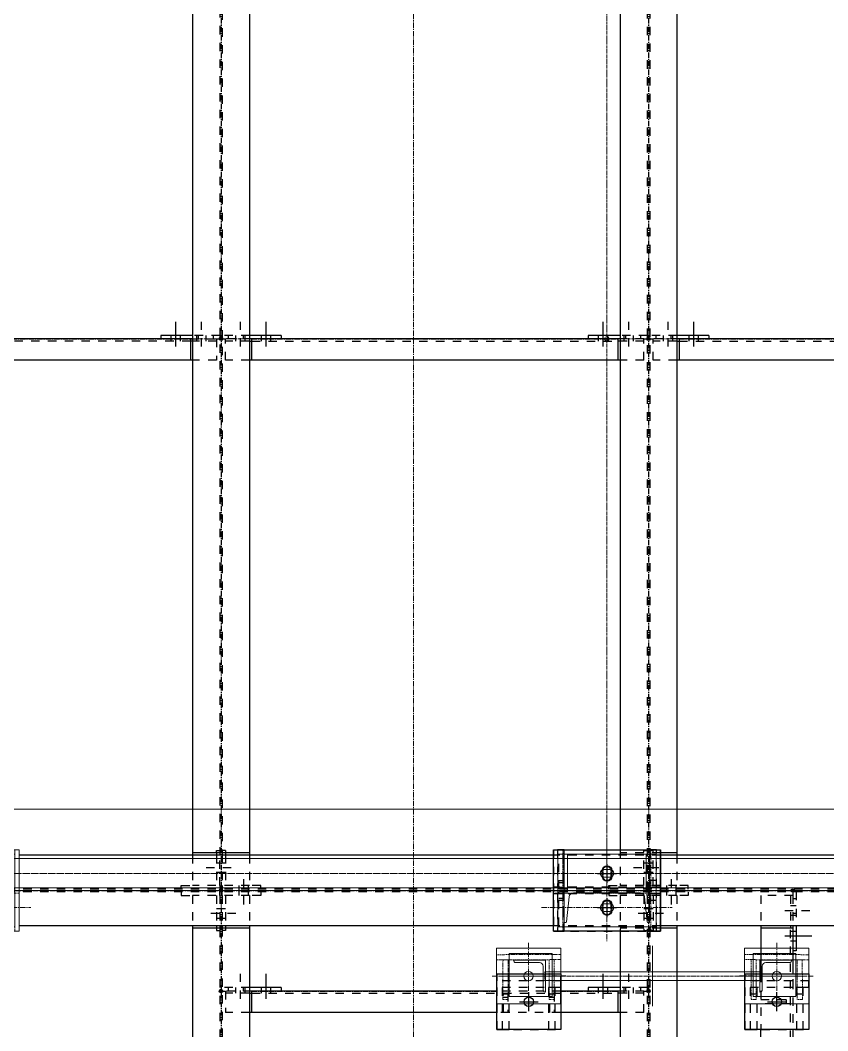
# Model space of a CAD drawing. Header units: inches. Extents: x 209270 to 234360, y -180214 to -150194.
# Drawn here: x 226042 to 227931, y -163182 to -160818 of the extents above; entities that cross this region are included whole.
import ezdxf

# ---------------------------------------------------------------- set-up
doc = ezdxf.new("R2010")
doc.units = ezdxf.units.IN
doc.header["$LTSCALE"] = 10
doc.header["$MEASUREMENT"] = 0
for name, pattern in [('CENTER', [2, 1.25, -0.25, 0.25, -0.25]), ('CENTER2', [1.125, 0.75, -0.125, 0.125, -0.125]), ('DXK_LINE_DOT2', [3.9198, 1.9599, -1.9599]), ('HIDDEN', [0.375, 0.25, -0.125])]:
    doc.linetypes.add(name, pattern=pattern)
for name, color, linetype in [('_STR_0', 7, 'Continuous'), ('_STR_1', 7, 'Continuous'), ('_STR_2', 7, 'Continuous'), ('_STR_4', 7, 'Continuous')]:
    doc.layers.add(name, color=color, linetype=linetype)
for name, color, linetype, lineweight in [('Belt', 4, 'Continuous', 9), ('CEN', 1, 'CENTER', 9), ('CENETR LINE', 1, 'CENTER2', 9), ('CENTER', 1, 'CENTER', 9), ('DIM', 42, 'Continuous', 13), ('HIDDEN', 3, 'HIDDEN', 9), ('MAIN OBJECT', 2, 'Continuous', 18), ('OBJECT', 2, 'Continuous', 18), ('STR25', 30, 'Continuous', 5), ('STRUC-25HD', 3, 'HIDDEN', 5)]:
    doc.layers.add(name, color=color, linetype=linetype, lineweight=lineweight)

# ---------------------------------------------------------------- blocks, each defined once
blk = doc.blocks.new('A$Cb40ec30b')
at = {"layer": 'CEN'}
for p, q in [((0, 15.8), (0, 64.2)), ((-26.3, 40), (26.3, 40)), ((0, -59), (0, -21)), ((-25.5, -40), (26.5, -40))]:
    blk.add_line(p, q, dxfattribs=at)
at = {"layer": 'HIDDEN'}
for points in [[(-103, 6), (-115, 6), (-115, 95), (-103, 95)], [(103, 6), (115, 6), (115, 95), (103, 95)], [(125, 6), (125, -6), (-125, -6), (-125, 6)], [(-103, -6), (-115, -6), (-115, -95), (-103, -95)], [(103, -6), (115, -6), (115, -95), (103, -95)]]:
    blk.add_lwpolyline(points, close=True, dxfattribs=at)
at = {"layer": 'HIDDEN', "elevation": 149686677196.4}
for points in [[(9, 47), (9, 33, -1), (-9, 33), (-9, 47, -1)], [(9, -33), (9, -47, -1), (-9, -47), (-9, -33, -1)]]:
    blk.add_lwpolyline(points, format="xyb", close=True, dxfattribs=at)
at = {"layer": 'STR25', "ltscale": 0.2}
blk.add_lwpolyline([(-125, 95), (125, 95), (125, -95), (-125, -95)], close=True, dxfattribs=at)
blk = doc.blocks.new('A$Cfd238a5e')
at = {"layer": 'CEN'}
for p, q in [((0, 118.3), (0, -118.3)), ((-152.8, 0), (152.8, 0)), ((-152.8, -40), (152.8, -40))]:
    blk.add_line(p, q, dxfattribs=at)
at = {"layer": 'MAIN OBJECT', "ltscale": 0.2, "elevation": 149686677196.4}
for points in [[(7.3, 31), (-6.7, 31, -1), (-6.7, 49), (7.3, 49, -1)], [(7.3, -31), (-6.7, -31, 1), (-6.7, -49), (7.3, -49, 1)]]:
    blk.add_lwpolyline(points, format="xyb", close=True, dxfattribs=at)
at = {"layer": 'OBJECT'}
for points in [[(-115, -85), (115, -85), (115, 85), (-115, 85)], [(-100, 85), (-92, 85), (-92, 0), (-100, 0)], [(100, 85), (92, 85), (92, 0), (100, 0)]]:
    blk.add_lwpolyline(points, close=True, dxfattribs=at)
blk.add_lwpolyline([(-94.4, -72.9, -0.383864), (-96.8, -75), (-100, -75), (-100, 0), (100, 0), (100, -75), (96.8, -75, -0.383864), (94.4, -72.9), (88.3, -14.7, 0.383864), (78.4, -5.7), (-78.4, -5.7, 0.383864), (-88.3, -14.7)], format="xyb", close=True, dxfattribs=at)
at = {"layer": 'DIM'}
blk.add_blockref('A$Cb40ec30b', (0, 0), dxfattribs=at)
blk = doc.blocks.new('A$C2698bf6b')
at = {"layer": 'CENETR LINE'}
for p, q in [((0, -1290), (0, 1290)), ((-22.1, 0), (22.1, 0))]:
    blk.add_line(p, q, dxfattribs=at)
blk.add_circle((0, 0), 5, dxfattribs=at)
at = {"layer": 'DIM'}
blk.add_blockref('A$Cfd238a5e', (0, -1290), dxfattribs=at)
blk = doc.blocks.new('A$C1f4f58bd')
at = {"layer": 'CEN'}
blk.add_lwpolyline([(1100, 2200), (5000, 2200), (5000, -2700), (1100, -2700)], close=True, dxfattribs=at)
blk = doc.blocks.new('A$C34ae56dc')
at = {"layer": 'CEN'}
for p, q in [((0, 87.5), (0, -87.5)), ((77.7, 0.5), (-77.3, 0, 450449366.5))]:
    blk.add_line(p, q, dxfattribs=at)
at = {"layer": 'MAIN OBJECT', "ltscale": 0.2}
blk.add_circle((0, 0), 11, dxfattribs=at)
at = {"layer": 'STR25', "ltscale": 0.2}
blk.add_lwpolyline([(65.2, -74.5), (-64.8, -75), (-64.8, 75), (65.2, 75.5)], close=True, dxfattribs=at)
at = {"layer": 'STRUC-25HD'}
for points in [[(50.2, 75.5), (38.2, 75.5), (38.2, -74.5), (50.2, -74.5)], [(38.2, 48.5), (38.2, 60.5), (-54.8, 60), (-54.8, 48)], [(38.2, -47.5), (38.2, -59.5), (-54.8, -60), (-54.8, -48)]]:
    blk.add_lwpolyline(points, close=True, dxfattribs=at)
blk = doc.blocks.new('A$Cde9606d0')
at = {"color": 2, "ltscale": 0.8, "elevation": 101552602.3}
for points in [[(248, 10), (-247.9, 10)], [(-247.9, -10), (248, -10)]]:
    blk.add_lwpolyline(points, dxfattribs=at)
at = {"layer": 'CEN'}
for p, q in [((-215.4, 0, 0), (-360.4, 0, 0)), ((215.5, 0), (360.5, 0))]:
    blk.add_line(p, q, dxfattribs=at)
at = {"layer": 'CENTER', "linetype": 'CENTER2'}
for p, q in [((0, -70.7), (0, 70.7)), ((0, 70.7), (0, -70.7)), ((-268.9, 0, 815479761.5), (269, 0, 815479761.5))]:
    blk.add_line(p, q, dxfattribs=at)
at = {"layer": 'HIDDEN', "elevation": 715713552.4}
for points in [[(-251.9, 10), (-251.9, -10), (-247.9, -10)], [(-247.9, 10), (-251.9, 10)], [(-251.9, 10), (-251.9, -10), (-247.9, -10)], [(-247.9, 10), (-251.9, 10)], [(252, 10), (252, -10), (248, -10)], [(248, 10), (252, 10)]]:
    blk.add_lwpolyline(points, dxfattribs=at)
at = {"layer": 'MAIN OBJECT', "elevation": -815479761.5}
for points in [[(-235.3, -47.6), (-335.3, -47.6), (-335.3, 52.4), (-235.3, 52.4)], [(235.3, -47.6), (335.3, -47.6), (335.3, 52.4), (235.3, 52.4)]]:
    blk.add_lwpolyline(points, close=True, dxfattribs=at)
for points in [[(-325.4, 37.5), (-250.4, 37.5), (-250.4, -37.5), (-250.9, -37.5, -0.414214), (-256.4, -32), (-256.4, 23, 0.414214), (-264.9, 31.5), (-319.9, 31.5, -0.414214), (-325.4, 37)], [(325.5, 37.5), (250.5, 37.5), (250.5, -37.5), (251, -37.5, 0.414214), (256.5, -32), (256.5, 23, -0.414214), (265, 31.5), (320, 31.5, 0.414214), (325.5, 37)]]:
    blk.add_lwpolyline(points, format="xyb", close=True, dxfattribs=at)
at = {"xscale": -0.9999999999999999, "rotation": 270.1668647228638}
blk.add_blockref('A$C34ae56dc', (-290.4, 0, 0), dxfattribs=at)
at = {"rotation": 89.83313527708063}
blk.add_blockref('A$C34ae56dc', (290.5, 0), dxfattribs=at)
blk = doc.blocks.new('Part-116860372-115328 - 114867')
at = {"layer": '_STR_1', "color": 6, "linetype": 'DXK_LINE_DOT2'}
for p, q in [((226522.7, -162760.3), (226514.7, -162760.3)), ((226514.7, -162765.8), (226514.7, -162770.8)), ((226522.7, -162760.3), (226522.7, -162765.8)), ((226522.7, -162770.8), (226522.7, -162842.3)), ((226514.7, -162842.3), (226514.7, -162850.3)), ((226604.7, -162842.3), (226578.5, -162842.3)), ((226604.7, -162850.3), (226604.7, -162842.3))]:
    blk.add_line(p, q, dxfattribs=at)
at = {"layer": '_STR_2', "color": 2, "linetype": 'Continuous'}
blk.add_line((226522.7, -162765.8), (226522.7, -162770.8), dxfattribs=at)
blk = doc.blocks.new('Part-116860372-115040 - 114867')
at = {"layer": '_STR_4', "linetype": 'Continuous'}
for points in [[(227511.9, -161567.7, -1), (227511.9, -161559.7, -1)], [(228511.9, -161567.7, -1), (228511.9, -161559.7, -1)]]:
    blk.add_hatch(color=4, dxfattribs=at).paths.add_polyline_path(points)
at = {"layer": '_STR_1', "color": 6, "linetype": 'DXK_LINE_DOT2'}
for p, q in [((227522.7, -161613.7), (227522.7, -161563.7)), ((227583.5, -161563.7), (227522.7, -161563.7)), ((227578.5, -161568.7), (227522.7, -161568.7)), ((227583.5, -161568.7), (228411.9, -161568.7)), ((228497.2, -161563.7), (228411.9, -161563.7)), ((228497.2, -161568.7), (228416.9, -161568.7)), ((228497.2, -161613.7), (228497.2, -161563.7)), ((227578.5, -161613.7), (227522.7, -161613.7)), ((228497.2, -161613.7), (228416.9, -161613.7))]:
    blk.add_line(p, q, dxfattribs=at)
at = {"layer": '_STR_2', "color": 2, "linetype": 'Continuous'}
for p, q in [((227578.5, -161568.7), (227583.5, -161568.7)), ((228411.9, -161563.7), (227583.5, -161563.7)), ((227583.5, -161563.7), (227583.5, -161613.7)), ((228411.9, -161563.7), (228411.9, -161613.7)), ((228416.9, -161568.7), (228411.9, -161568.7)), ((228416.9, -161613.7), (227578.5, -161613.7))]:
    blk.add_line(p, q, dxfattribs=at)
at = {"layer": '_STR_4', "color": 4, "linetype": 'CENTER'}
for p, q in [((227511.9, -161563.7), (227522.7, -161563.7)), ((227583.5, -161563.7), (228411.9, -161563.7)), ((228497.2, -161563.7), (228511.9, -161563.7))]:
    blk.add_line(p, q, dxfattribs=at)
at = {"layer": '_STR_4', "color": 4, "linetype": 'Continuous'}
for centre in [(227511.9, -161563.7), (228511.9, -161563.7)]:
    blk.add_circle(centre, 4, dxfattribs=at)
blk = doc.blocks.new('Part-116860372-115332 - 114867')
at = {"layer": '_STR_1', "color": 6, "linetype": 'DXK_LINE_DOT2'}
for p, q in [((227522.7, -162760.3), (227514.7, -162760.3)), ((227522.7, -162842.3), (227522.7, -162760.3)), ((227514.7, -162842.3), (227514.7, -162850.3)), ((227604.7, -162842.3), (227578.5, -162842.3)), ((227604.7, -162850.3), (227604.7, -162842.3))]:
    blk.add_line(p, q, dxfattribs=at)
blk = doc.blocks.new('Part-116860372-114997 - 114867')
at = {"layer": '_STR_1', "color": 6, "linetype": 'DXK_LINE_DOT2'}
for p, q in [((227539.8, -162770.8), (227289.8, -162770.8)), ((228499.2, -162850.3), (225641.9, -162850.3)), ((228499.2, -162857), (225641.9, -162857)), ((227539.8, -162936.5), (227289.8, -162936.5))]:
    blk.add_line(p, q, dxfattribs=at)
at = {"layer": '_STR_2', "color": 2, "linetype": 'Continuous'}
for p, q in [((227289.8, -162770.8), (226039.8, -162770.8)), ((228386.8, -162770.8), (227539.8, -162770.8)), ((227289.8, -162936.5), (226039.8, -162936.5)), ((228386.8, -162936.5), (227539.8, -162936.5))]:
    blk.add_line(p, q, dxfattribs=at)
at = {"layer": '_STR_4', "color": 4, "linetype": 'CENTER'}
blk.add_line((225511.9, -162853.7), (228511.9, -162853.7), dxfattribs=at)
blk = doc.blocks.new('Part-116860372-114998 - 114867')
at = {"layer": '_STR_4', "linetype": 'Continuous'}
blk.add_hatch(color=4, dxfattribs=at).paths.add_polyline_path([(226511.9, -162857.7, -1), (226511.9, -162849.7, -1)])
at = {"layer": '_STR_1', "color": 6, "linetype": 'DXK_LINE_DOT2'}
for p, q in [((226445.3, -162865), (226445.3, -162936.5)), ((226578.5, -162865), (226445.3, -162865)), ((226509, -162865), (226509, -164387.6)), ((226514.7, -162865), (226514.7, -162936.5)), ((226578.5, -162865), (226578.5, -162936.5)), ((226514.7, -162941.5), (226514.7, -165185.5))]:
    blk.add_line(p, q, dxfattribs=at)
at = {"layer": '_STR_2', "color": 2, "linetype": 'Continuous'}
for p, q in [((226445.3, -162936.5), (226445.3, -165190.5)), ((226578.5, -162941.5), (226445.3, -162941.5)), ((226509, -162936.5), (226509, -162941.5)), ((226514.7, -162936.5), (226514.7, -162941.5)), ((226578.5, -162936.5), (226578.5, -165190.5))]:
    blk.add_line(p, q, dxfattribs=at)
at = {"layer": '_STR_4', "color": 4, "linetype": 'CENTER'}
blk.add_line((226511.9, -162853.7), (226511.9, -165263.7), dxfattribs=at)
at = {"layer": '_STR_4', "color": 4, "linetype": 'Continuous'}
blk.add_circle((226511.9, -162853.7), 4, dxfattribs=at)
blk = doc.blocks.new('Part-116860372-114999 - 114867')
at = {"layer": '_STR_4', "linetype": 'Continuous'}
blk.add_hatch(color=4, dxfattribs=at).paths.add_polyline_path([(227511.9, -162857.7, -1), (227511.9, -162849.7, -1)])
at = {"layer": '_STR_1', "color": 6, "linetype": 'DXK_LINE_DOT2'}
for p, q in [((227445.3, -162865), (227445.3, -162948.7)), ((227578.5, -162865), (227445.3, -162865)), ((227509, -162865), (227509, -165185.5)), ((227514.7, -162865), (227514.7, -165185.5)), ((227578.5, -162865), (227578.5, -162936.5)), ((227539.8, -162941.5), (227445.3, -162941.5))]:
    blk.add_line(p, q, dxfattribs=at)
at = {"layer": '_STR_2', "color": 2, "linetype": 'Continuous'}
for p, q in [((227578.5, -162941.5), (227539.8, -162941.5)), ((227578.5, -162936.5), (227578.5, -165190.5)), ((227445.3, -162948.7), (227445.3, -165190.5))]:
    blk.add_line(p, q, dxfattribs=at)
at = {"layer": '_STR_4', "color": 4, "linetype": 'CENTER'}
blk.add_line((227511.9, -162853.7), (227511.9, -165263.7), dxfattribs=at)
at = {"layer": '_STR_4', "color": 4, "linetype": 'Continuous'}
blk.add_circle((227511.9, -162853.7), 4, dxfattribs=at)
blk = doc.blocks.new('Part-116860372-115002 - 114867')
at = {"layer": '_STR_4', "linetype": 'Continuous'}
blk.add_hatch(color=4, dxfattribs=at).paths.add_polyline_path([(227511.9, -162857.7, -1), (227511.9, -162849.7, -1)])
at = {"layer": '_STR_1', "color": 6, "linetype": 'DXK_LINE_DOT2'}
for p, q in [((227509, -160285), (227509, -162842.3)), ((227514.7, -160285), (227514.7, -162842.3)), ((227445.3, -162758.7), (227445.3, -162842.3)), ((227539.8, -162765.8), (227445.3, -162765.8)), ((227578.5, -162770.8), (227578.5, -162842.3)), ((227578.5, -162842.3), (227445.3, -162842.3))]:
    blk.add_line(p, q, dxfattribs=at)
at = {"layer": '_STR_2', "color": 2, "linetype": 'Continuous'}
for p, q in [((227445.3, -160368.7), (227445.3, -162758.7)), ((227578.5, -160356.5), (227578.5, -162770.8)), ((227578.5, -162765.8), (227539.8, -162765.8))]:
    blk.add_line(p, q, dxfattribs=at)
at = {"layer": '_STR_4', "color": 4, "linetype": 'CENTER'}
blk.add_line((227511.9, -160273.7), (227511.9, -162853.7), dxfattribs=at)
at = {"layer": '_STR_4', "color": 4, "linetype": 'Continuous'}
blk.add_circle((227511.9, -162853.7), 4, dxfattribs=at)
blk = doc.blocks.new('Bolt-116860372-115334 - 114867')
at = {"layer": '_STR_1', "color": 1, "linetype": 'DXK_LINE_DOT2'}
for p, q in [((226564.7, -162827.3), (226564.7, -162900.3)), ((226553.7, -162842.3), (226553.7, -162850.3)), ((226553.7, -162850.3), (226553.7, -162857)), ((226575.7, -162842.3), (226575.7, -162850.3)), ((226575.7, -162850.3), (226575.7, -162857)), ((226553.7, -162857), (226553.7, -162865)), ((226575.7, -162857), (226575.7, -162865))]:
    blk.add_line(p, q, dxfattribs=at)
blk = doc.blocks.new('Part-116860372-115003 - 114867')
at = {"layer": '_STR_4', "linetype": 'Continuous'}
blk.add_hatch(color=4, dxfattribs=at).paths.add_polyline_path([(226511.9, -162857.7, -1), (226511.9, -162849.7, -1)])
at = {"layer": '_STR_1', "color": 6, "linetype": 'DXK_LINE_DOT2'}
for p, q in [((226509, -160361.5), (226509, -162765.8)), ((226514.7, -160367), (226514.7, -162765.8)), ((226445.3, -162770.8), (226445.3, -162842.3)), ((226509, -162842.3), (226509, -162770.8)), ((226514.7, -162770.8), (226514.7, -162842.3)), ((226578.5, -162770.8), (226578.5, -162842.3)), ((226578.5, -162842.3), (226445.3, -162842.3))]:
    blk.add_line(p, q, dxfattribs=at)
at = {"layer": '_STR_2', "color": 2, "linetype": 'Continuous'}
for p, q in [((226445.3, -160356.5), (226445.3, -162770.8)), ((226578.5, -160356.5), (226578.5, -162770.8)), ((226578.5, -162765.8), (226445.3, -162765.8)), ((226509, -162765.8), (226509, -162770.8)), ((226514.7, -162765.8), (226514.7, -162770.8))]:
    blk.add_line(p, q, dxfattribs=at)
at = {"layer": '_STR_4', "color": 4, "linetype": 'CENTER'}
blk.add_line((226511.9, -160273.7), (226511.9, -162853.7), dxfattribs=at)
at = {"layer": '_STR_4', "color": 4, "linetype": 'Continuous'}
blk.add_circle((226511.9, -162853.7), 4, dxfattribs=at)
blk = doc.blocks.new('Part-116860372-115038 - 114867')
at = {"layer": '_STR_4', "linetype": 'Continuous'}
for points in [[(225511.9, -161567.7, -1), (225511.9, -161559.7, -1)], [(226511.9, -161567.7, -1), (226511.9, -161559.7, -1)]]:
    blk.add_hatch(color=4, dxfattribs=at).paths.add_polyline_path(points)
at = {"layer": '_STR_1', "color": 6, "linetype": 'DXK_LINE_DOT2'}
for p, q in [((225524.9, -161563.7), (225524.9, -161613.7)), ((225641.9, -161563.7), (225524.9, -161563.7)), ((225636.9, -161568.7), (225524.9, -161568.7)), ((226440.3, -161568.7), (225641.9, -161568.7)), ((226440.3, -161563.7), (226501, -161563.7)), ((226501, -161568.7), (226445.3, -161568.7)), ((226501, -161563.7), (226501, -161613.7)), ((225636.9, -161613.7), (225524.9, -161613.7)), ((226501, -161613.7), (226445.3, -161613.7))]:
    blk.add_line(p, q, dxfattribs=at)
at = {"layer": '_STR_2', "color": 2, "linetype": 'Continuous'}
for p, q in [((225641.9, -161568.7), (225636.9, -161568.7)), ((226440.3, -161563.7), (225641.9, -161563.7)), ((225641.9, -161613.7), (225641.9, -161563.7)), ((226440.3, -161563.7), (226440.3, -161613.7)), ((226445.3, -161568.7), (226440.3, -161568.7)), ((226445.3, -161613.7), (225636.9, -161613.7))]:
    blk.add_line(p, q, dxfattribs=at)
at = {"layer": '_STR_4', "color": 4, "linetype": 'CENTER'}
for p, q in [((225511.9, -161563.7), (225524.9, -161563.7)), ((225641.9, -161563.7), (226440.3, -161563.7)), ((226501, -161563.7), (226511.9, -161563.7))]:
    blk.add_line(p, q, dxfattribs=at)
at = {"layer": '_STR_4', "color": 4, "linetype": 'Continuous'}
for centre in [(225511.9, -161563.7), (226511.9, -161563.7)]:
    blk.add_circle(centre, 4, dxfattribs=at)
blk = doc.blocks.new('Part-116860372-115039 - 114867')
at = {"layer": '_STR_4', "linetype": 'Continuous'}
for points in [[(226511.9, -161567.7, -1), (226511.9, -161559.7, -1)], [(227511.9, -161567.7, -1), (227511.9, -161559.7, -1)]]:
    blk.add_hatch(color=4, dxfattribs=at).paths.add_polyline_path(points)
at = {"layer": '_STR_1', "color": 6, "linetype": 'DXK_LINE_DOT2'}
for p, q in [((226522.7, -161613.7), (226522.7, -161563.7)), ((226583.5, -161563.7), (226522.7, -161563.7)), ((226578.5, -161568.7), (226522.7, -161568.7)), ((226583.5, -161568.7), (227440.3, -161568.7)), ((227501, -161563.7), (227440.3, -161563.7)), ((227501, -161568.7), (227445.3, -161568.7)), ((227501, -161613.7), (227501, -161563.7)), ((226578.5, -161613.7), (226522.7, -161613.7)), ((227501, -161613.7), (227445.3, -161613.7))]:
    blk.add_line(p, q, dxfattribs=at)
at = {"layer": '_STR_2', "color": 2, "linetype": 'Continuous'}
for p, q in [((226578.5, -161568.7), (226583.5, -161568.7)), ((227440.3, -161563.7), (226583.5, -161563.7)), ((226583.5, -161563.7), (226583.5, -161613.7)), ((227440.3, -161563.7), (227440.3, -161613.7)), ((227445.3, -161568.7), (227440.3, -161568.7)), ((227445.3, -161613.7), (226578.5, -161613.7))]:
    blk.add_line(p, q, dxfattribs=at)
at = {"layer": '_STR_4', "color": 4, "linetype": 'CENTER'}
for p, q in [((226511.9, -161563.7), (226522.7, -161563.7)), ((226583.5, -161563.7), (227440.3, -161563.7)), ((227501, -161563.7), (227511.9, -161563.7))]:
    blk.add_line(p, q, dxfattribs=at)
at = {"layer": '_STR_4', "color": 4, "linetype": 'Continuous'}
for centre in [(226511.9, -161563.7), (227511.9, -161563.7)]:
    blk.add_circle(centre, 4, dxfattribs=at)
blk = doc.blocks.new('Part-116860372-115814 - 114867')
at = {"layer": '_STR_1', "color": 6, "linetype": 'DXK_LINE_DOT2'}
for p, q in [((227509, -161555.7), (227445.3, -161555.7)), ((227459, -161563.7), (227459, -161555.7)), ((227494, -161563.7), (227494, -161555.7)), ((227509, -161555.7), (227509, -161563.7))]:
    blk.add_line(p, q, dxfattribs=at)
at = {"layer": '_STR_2', "color": 2, "linetype": 'Continuous'}
for p, q in [((227445.3, -161555.7), (227371, -161555.7)), ((227371, -161555.7), (227371, -161563.7)), ((227445.3, -161563.7), (227440.3, -161563.7))]:
    blk.add_line(p, q, dxfattribs=at)
blk = doc.blocks.new('Part-116860372-115812 - 114867')
at = {"layer": '_STR_1', "color": 6, "linetype": 'DXK_LINE_DOT2'}
for p, q in [((227578.5, -161555.7), (227514.7, -161555.7)), ((227529.7, -161563.7), (227529.7, -161555.7)), ((227564.7, -161563.7), (227564.7, -161555.7))]:
    blk.add_line(p, q, dxfattribs=at)
at = {"layer": '_STR_2', "color": 2, "linetype": 'Continuous'}
for p, q in [((227652.7, -161555.7), (227578.5, -161555.7)), ((227583.5, -161563.7), (227578.5, -161563.7)), ((227652.7, -161555.7), (227652.7, -161563.7))]:
    blk.add_line(p, q, dxfattribs=at)
blk = doc.blocks.new('Bolt-116860372-115305 - 114867')
at = {"layer": '_STR_1', "color": 1, "linetype": 'DXK_LINE_DOT2'}
for p, q in [((226501, -162896), (226509, -162896)), ((226509, -162896), (226514.7, -162896)), ((226514.7, -162896), (226522.7, -162896)), ((226488, -162907), (226556, -162907)), ((226501, -162918), (226509, -162918)), ((226509, -162918), (226514.7, -162918)), ((226514.7, -162918), (226522.7, -162918))]:
    blk.add_line(p, q, dxfattribs=at)
blk = doc.blocks.new('Part-116860372-115822 - 114867')
at = {"layer": '_STR_1', "color": 6, "linetype": 'DXK_LINE_DOT2'}
for p, q in [((226578.5, -163080.7), (226514.7, -163080.7)), ((226529.7, -163088.7), (226529.7, -163080.7)), ((226564.7, -163088.7), (226564.7, -163080.7))]:
    blk.add_line(p, q, dxfattribs=at)
at = {"layer": '_STR_2', "color": 2, "linetype": 'Continuous'}
for p, q in [((226652.7, -163080.7), (226578.5, -163080.7)), ((226652.7, -163080.7), (226652.7, -163088.7)), ((226583.5, -163088.7), (226578.5, -163088.7))]:
    blk.add_line(p, q, dxfattribs=at)
blk = doc.blocks.new('Part-116860372-115101 - 114867')
at = {"layer": '_STR_4', "linetype": 'Continuous'}
for points in [[(227849.4, -162857.7, -1), (227849.4, -162849.7, -1)], [(227849.4, -164267.7, -1), (227849.4, -164259.7, -1)]]:
    blk.add_hatch(color=4, dxfattribs=at).paths.add_polyline_path(points)
at = {"layer": '_STR_1', "color": 6, "linetype": 'DXK_LINE_DOT2'}
for p, q in [((227849.4, -162865), (227774.4, -162865)), ((227774.4, -162865), (227774.4, -162941.5)), ((227843.7, -162865), (227843.7, -162936.5)), ((227849.4, -162865), (227849.4, -163064.7)), ((227843.7, -164258.7), (227843.7, -162941.5)), ((227774.4, -163048.7), (227774.4, -163178.7)), ((227849.4, -163064.7), (227849.4, -163178.7))]:
    blk.add_line(p, q, dxfattribs=at)
at = {"layer": '_STR_2', "color": 2, "linetype": 'Continuous'}
for p, q in [((227774.4, -162936.5), (227774.4, -163048.7)), ((227849.4, -162941.5), (227774.4, -162941.5)), ((227843.7, -162936.5), (227843.7, -162941.5)), ((227849.4, -162941.5), (227849.4, -163048.7)), ((227774.4, -164258.7), (227774.4, -163178.7)), ((227849.4, -163178.7), (227849.4, -164258.7)), ((227849.4, -164258.7), (227774.4, -164258.7))]:
    blk.add_line(p, q, dxfattribs=at)
at = {"layer": '_STR_4', "color": 4, "linetype": 'CENTER'}
for p, q in [((227849.4, -162853.7), (227849.4, -162865)), ((227849.4, -163178.7), (227849.4, -164263.7))]:
    blk.add_line(p, q, dxfattribs=at)
at = {"layer": '_STR_4', "color": 4, "linetype": 'Continuous'}
for centre in [(227849.4, -162853.7), (227849.4, -164263.7)]:
    blk.add_circle(centre, 4, dxfattribs=at)
blk = doc.blocks.new('Part-116860372-115102 - 114867')
at = {"layer": '_STR_4', "linetype": 'Continuous'}
for points in [[(226511.9, -163092.7, -1), (226511.9, -163084.7, -1)], [(227511.9, -163092.7, -1), (227511.9, -163084.7, -1)]]:
    blk.add_hatch(color=4, dxfattribs=at).paths.add_polyline_path(points)
at = {"layer": '_STR_1', "color": 6, "linetype": 'DXK_LINE_DOT2'}
for p, q in [((226522.7, -163088.7), (226522.7, -163138.7)), ((226583.5, -163088.7), (226522.7, -163088.7)), ((226578.5, -163093.7), (226522.7, -163093.7)), ((226583.5, -163093.7), (227440.3, -163093.7)), ((227306.9, -163088.7), (227156.9, -163088.7)), ((227501, -163088.7), (227440.3, -163088.7)), ((227501, -163093.7), (227445.3, -163093.7)), ((227501, -163138.7), (227501, -163088.7)), ((226578.5, -163138.7), (226522.7, -163138.7)), ((227185.9, -163138.7), (227156.9, -163138.7)), ((227501, -163138.7), (227185.9, -163138.7))]:
    blk.add_line(p, q, dxfattribs=at)
at = {"layer": '_STR_2', "color": 2, "linetype": 'Continuous'}
for p, q in [((226578.5, -163093.7), (226583.5, -163093.7)), ((227156.9, -163088.7), (226583.5, -163088.7)), ((226583.5, -163088.7), (226583.5, -163138.7)), ((227440.3, -163088.7), (227306.9, -163088.7)), ((227440.3, -163088.7), (227440.3, -163138.7)), ((227445.3, -163093.7), (227440.3, -163093.7)), ((227156.9, -163138.7), (226578.5, -163138.7)), ((227445.3, -163138.7), (227306.9, -163138.7))]:
    blk.add_line(p, q, dxfattribs=at)
at = {"layer": '_STR_4', "color": 4, "linetype": 'CENTER'}
for p, q in [((226511.9, -163088.7), (226522.7, -163088.7)), ((226583.5, -163088.7), (227156.9, -163088.7)), ((227306.9, -163088.7), (227440.3, -163088.7)), ((227501, -163088.7), (227511.9, -163088.7))]:
    blk.add_line(p, q, dxfattribs=at)
at = {"layer": '_STR_4', "color": 4, "linetype": 'Continuous'}
for centre in [(226511.9, -163088.7), (227511.9, -163088.7)]:
    blk.add_circle(centre, 4, dxfattribs=at)
blk = doc.blocks.new('Bolt-116860372-115313 - 114867')
at = {"layer": '_STR_1', "color": 1, "linetype": 'DXK_LINE_DOT2'}
for p, q in [((227501, -162896), (227509, -162896)), ((227509, -162896), (227514.7, -162896)), ((227514.7, -162896), (227522.7, -162896)), ((227488, -162907), (227556, -162907)), ((227501, -162918), (227509, -162918)), ((227509, -162918), (227514.7, -162918)), ((227514.7, -162918), (227522.7, -162918))]:
    blk.add_line(p, q, dxfattribs=at)
blk = doc.blocks.new('Part-116860372-115327 - 114867')
at = {"layer": '_STR_1', "color": 6, "linetype": 'DXK_LINE_DOT2'}
for p, q in [((226501, -162765.8), (226501, -162760.3)), ((226501, -162760.3), (226509, -162760.3)), ((226501, -162770.8), (226501, -162842.3)), ((226509, -162765.8), (226509, -162770.8)), ((226419, -162850.3), (226419, -162842.3)), ((226419, -162842.3), (226445.3, -162842.3)), ((226509, -162842.3), (226509, -162850.3))]:
    blk.add_line(p, q, dxfattribs=at)
at = {"layer": '_STR_2', "color": 2, "linetype": 'Continuous'}
blk.add_line((226501, -162765.8), (226501, -162770.8), dxfattribs=at)
blk = doc.blocks.new('Part-116860372-150361 - 114867')
at = {"layer": '_STR_1', "color": 6, "linetype": 'DXK_LINE_DOT2'}
for p, q in [((227774.4, -163108.7), (227843.7, -163108.7)), ((227833.7, -163108.7), (227833.7, -163118.7)), ((227843.7, -163118.7), (227774.4, -163118.7))]:
    blk.add_line(p, q, dxfattribs=at)
blk = doc.blocks.new('Part-116860372-116647 - 114867')
at = {"layer": '_STR_1', "color": 6, "linetype": 'DXK_LINE_DOT2'}
for p, q in [((227539.8, -162845.6), (227289.8, -162845.7)), ((227289.8, -162861.7), (227289.8, -162845.7)), ((227539.8, -162861.6), (227539.8, -162845.6)), ((227539.8, -162861.6), (227289.8, -162861.7))]:
    blk.add_line(p, q, dxfattribs=at)
blk = doc.blocks.new('Part-116860372-116649 - 114867')
at = {"layer": '_STR_1', "color": 6, "linetype": 'DXK_LINE_DOT2'}
for p, q in [((227298.9, -162758.7), (227298.9, -162845.7)), ((227314.9, -162758.7), (227298.9, -162758.7)), ((227314.9, -162845.7), (227314.9, -162758.7)), ((227314.9, -162830.7), (227298.9, -162830.7)), ((227298.9, -162845.7), (227314.9, -162845.7))]:
    blk.add_line(p, q, dxfattribs=at)
blk = doc.blocks.new('Part-116860372-116727 - 114867')
at = {"layer": '_STR_1', "color": 6, "linetype": 'DXK_LINE_DOT2'}
for p, q in [((227156.9, -163080.7), (227156.9, -163064.7)), ((227306.9, -163064.7), (227156.9, -163064.7)), ((227306.9, -163080.7), (227156.9, -163080.7)), ((227306.9, -163080.7), (227306.9, -163064.7))]:
    blk.add_line(p, q, dxfattribs=at)
blk = doc.blocks.new('Part-116860372-116735 - 114867')
at = {"layer": '_STR_1', "color": 6, "linetype": 'DXK_LINE_DOT2'}
for p, q in [((227736.9, -163048.7), (227736.9, -163064.7)), ((227736.9, -163048.7), (227886.9, -163048.7)), ((227886.9, -163048.7), (227886.9, -163064.7)), ((227736.9, -163080.7), (227736.9, -163178.7)), ((227886.9, -163080.7), (227886.9, -163178.7)), ((227736.9, -163178.7), (227886.9, -163178.7))]:
    blk.add_line(p, q, dxfattribs=at)
blk = doc.blocks.new('Part-116860372-116729 - 114867')
at = {"layer": '_STR_1', "color": 6, "linetype": 'DXK_LINE_DOT2'}
for p, q in [((227156.9, -163048.7), (227156.9, -163064.7)), ((227156.9, -163048.7), (227306.9, -163048.7)), ((227306.9, -163048.7), (227306.9, -163064.7)), ((227156.9, -163080.7), (227156.9, -163178.7)), ((227306.9, -163080.7), (227306.9, -163178.7)), ((227156.9, -163178.7), (227306.9, -163178.7))]:
    blk.add_line(p, q, dxfattribs=at)
blk = doc.blocks.new('Part-116860372-115303 - 114867')
at = {"layer": '_STR_1', "color": 6, "linetype": 'DXK_LINE_DOT2'}
for p, q in [((226514.7, -162865), (226514.7, -162857)), ((226522.7, -162865), (226522.7, -162936.5)), ((226604.7, -162865), (226578.5, -162865)), ((226604.7, -162857), (226604.7, -162865)), ((226514.7, -162941.5), (226514.7, -162936.5)), ((226522.7, -162941.5), (226522.7, -162947)), ((226522.7, -162947), (226514.7, -162947))]:
    blk.add_line(p, q, dxfattribs=at)
at = {"layer": '_STR_2', "color": 2, "linetype": 'Continuous'}
blk.add_line((226522.7, -162936.5), (226522.7, -162941.5), dxfattribs=at)
blk = doc.blocks.new('Part-116860372-115304 - 114867')
at = {"layer": '_STR_1', "color": 6, "linetype": 'DXK_LINE_DOT2'}
for p, q in [((226419, -162857), (226419, -162865)), ((226419, -162865), (226445.3, -162865)), ((226501, -162865), (226501, -162936.5)), ((226509, -162865), (226509, -162857)), ((226501, -162941.5), (226501, -162947)), ((226501, -162947), (226509, -162947))]:
    blk.add_line(p, q, dxfattribs=at)
at = {"layer": '_STR_2', "color": 2, "linetype": 'Continuous'}
blk.add_line((226501, -162936.5), (226501, -162941.5), dxfattribs=at)
blk = doc.blocks.new('Part-116860372-115311 - 114867')
at = {"layer": '_STR_1', "color": 6, "linetype": 'DXK_LINE_DOT2'}
for p, q in [((227514.7, -162865), (227514.7, -162857)), ((227522.7, -162865), (227522.7, -162947)), ((227604.7, -162865), (227578.5, -162865)), ((227604.7, -162857), (227604.7, -162865)), ((227522.7, -162947), (227514.7, -162947))]:
    blk.add_line(p, q, dxfattribs=at)
blk = doc.blocks.new('Part-116860372-115312 - 114867')
at = {"layer": '_STR_1', "color": 6, "linetype": 'DXK_LINE_DOT2'}
for p, q in [((227419, -162857), (227419, -162865)), ((227419, -162865), (227445.3, -162865)), ((227501, -162865), (227501, -162947)), ((227509, -162865), (227509, -162857)), ((227501, -162947), (227509, -162947))]:
    blk.add_line(p, q, dxfattribs=at)
blk = doc.blocks.new('Bolt-116860372-115329 - 114867')
at = {"layer": '_STR_1', "color": 1, "linetype": 'DXK_LINE_DOT2'}
for p, q in [((226535.7, -162800.3), (226467.7, -162800.3)), ((226509, -162789.3), (226501, -162789.3)), ((226514.7, -162789.3), (226509, -162789.3)), ((226522.7, -162789.3), (226514.7, -162789.3)), ((226509, -162811.3), (226501, -162811.3)), ((226514.7, -162811.3), (226509, -162811.3)), ((226522.7, -162811.3), (226514.7, -162811.3))]:
    blk.add_line(p, q, dxfattribs=at)
blk = doc.blocks.new('Part-116860372-115331 - 114867')
at = {"layer": '_STR_1', "color": 6, "linetype": 'DXK_LINE_DOT2'}
for p, q in [((227501, -162842.3), (227501, -162760.3)), ((227501, -162760.3), (227509, -162760.3)), ((227419, -162850.3), (227419, -162842.3)), ((227419, -162842.3), (227445.3, -162842.3)), ((227509, -162842.3), (227509, -162850.3))]:
    blk.add_line(p, q, dxfattribs=at)
blk = doc.blocks.new('Bolt-116860372-115333 - 114867')
at = {"layer": '_STR_1', "color": 1, "linetype": 'DXK_LINE_DOT2'}
for p, q in [((227535.7, -162800.3), (227467.7, -162800.3)), ((227509, -162789.3), (227501, -162789.3)), ((227514.7, -162789.3), (227509, -162789.3)), ((227522.7, -162789.3), (227514.7, -162789.3)), ((227509, -162811.3), (227501, -162811.3)), ((227514.7, -162811.3), (227509, -162811.3)), ((227522.7, -162811.3), (227514.7, -162811.3))]:
    blk.add_line(p, q, dxfattribs=at)
blk = doc.blocks.new('Bolt-116860372-115335 - 114867')
at = {"layer": '_STR_1', "color": 1, "linetype": 'DXK_LINE_DOT2'}
for p, q in [((227564.7, -162827.3), (227564.7, -162900.3)), ((227553.7, -162842.3), (227553.7, -162850.3)), ((227553.7, -162850.3), (227553.7, -162857)), ((227575.7, -162842.3), (227575.7, -162850.3)), ((227575.7, -162850.3), (227575.7, -162857)), ((227553.7, -162857), (227553.7, -162865)), ((227575.7, -162857), (227575.7, -162865))]:
    blk.add_line(p, q, dxfattribs=at)
blk = doc.blocks.new('Bolt-116860372-116654 - 114867')
at = {"layer": '_STR_2', "color": 1, "linetype": 'Continuous'}
for p, q in [((227403.8, -162806.7), (227404.7, -162802.5)), ((227404.7, -162802.5), (227407.1, -162798.9)), ((227407.1, -162798.9), (227410.6, -162796.5)), ((227410.6, -162796.5), (227414.8, -162795.7)), ((227414.8, -162835.7), (227414.8, -162791.7)), ((227414.8, -162795.7), (227414.8, -162795.7)), ((227414.8, -162795.7), (227419, -162796.5)), ((227419, -162796.5), (227422.6, -162798.9)), ((227422.6, -162798.9), (227425, -162802.5)), ((227425, -162802.5), (227425.8, -162806.7)), ((227392.8, -162813.7), (227436.8, -162813.7)), ((227403.8, -162820.7), (227403.8, -162806.7)), ((227404.7, -162824.9), (227403.8, -162820.7)), ((227407, -162828.4), (227404.7, -162824.9)), ((227425, -162824.9), (227422.6, -162828.4)), ((227425.8, -162820.7), (227425, -162824.9)), ((227425.8, -162806.7), (227425.8, -162820.7)), ((227410.6, -162830.8), (227407, -162828.4)), ((227414.8, -162831.7), (227410.6, -162830.8)), ((227419, -162830.8), (227414.8, -162831.7)), ((227414.8, -162831.7), (227414.8, -162831.7)), ((227422.6, -162828.4), (227419, -162830.8)), ((227414.8, -162915.7), (227414.8, -162871.7)), ((227392.8, -162893.7), (227436.8, -162893.7)), ((227403.8, -162886.7), (227404.7, -162882.5)), ((227403.8, -162900.7), (227403.8, -162886.7)), ((227404.7, -162882.5), (227407, -162878.9)), ((227407, -162878.9), (227410.6, -162876.5)), ((227410.6, -162876.5), (227414.8, -162875.7)), ((227414.8, -162875.7), (227414.8, -162875.7)), ((227414.8, -162875.7), (227419, -162876.5)), ((227419, -162876.5), (227422.6, -162878.9)), ((227422.6, -162878.9), (227425, -162882.5)), ((227425, -162882.5), (227425.8, -162886.7)), ((227425.8, -162886.7), (227425.8, -162900.7)), ((227404.7, -162904.9), (227403.8, -162900.7)), ((227407, -162908.4), (227404.7, -162904.9)), ((227410.6, -162910.8), (227407, -162908.4)), ((227414.8, -162911.7), (227410.6, -162910.8)), ((227419, -162910.8), (227414.8, -162911.7)), ((227414.8, -162911.7), (227414.8, -162911.7)), ((227422.6, -162908.4), (227419, -162910.8)), ((227425, -162904.9), (227422.6, -162908.4)), ((227425.8, -162900.7), (227425, -162904.9))]:
    blk.add_line(p, q, dxfattribs=at)
blk = doc.blocks.new('Part-116860372-116652 - 114867')
at = {"layer": '_STR_1', "color": 6, "linetype": 'DXK_LINE_DOT2'}
for p, q in [((227514.9, -162758.6), (227514.9, -162845.6)), ((227530.9, -162758.6), (227514.9, -162758.6)), ((227530.9, -162845.6), (227530.9, -162758.6)), ((227530.9, -162830.6), (227514.9, -162830.6)), ((227514.9, -162845.6), (227530.9, -162845.6))]:
    blk.add_line(p, q, dxfattribs=at)
blk = doc.blocks.new('Bolt-116860372-115819 - 114867')
at = {"layer": '_STR_1', "color": 1, "linetype": 'DXK_LINE_DOT2'}
for p, q in [((226466, -161581.7), (226466, -161523.7)), ((226455, -161563.7), (226455, -161555.7)), ((226455, -161568.7), (226455, -161563.7)), ((226477, -161563.7), (226477, -161555.7)), ((226477, -161568.7), (226477, -161563.7))]:
    blk.add_line(p, q, dxfattribs=at)
at = {"layer": '_STR_2', "color": 1, "linetype": 'Continuous'}
for p, q in [((226406, -161581.7), (226406, -161523.7)), ((226395, -161563.7), (226395, -161555.7)), ((226395, -161568.7), (226395, -161563.7)), ((226417, -161563.7), (226417, -161555.7)), ((226417, -161568.7), (226417, -161563.7))]:
    blk.add_line(p, q, dxfattribs=at)
blk = doc.blocks.new('Part-116860372-115823 - 114867')
at = {"layer": '_STR_1', "color": 6, "linetype": 'DXK_LINE_DOT2'}
for p, q in [((227509, -163080.7), (227445.3, -163080.7)), ((227459, -163088.7), (227459, -163080.7)), ((227494, -163088.7), (227494, -163080.7)), ((227509, -163080.7), (227509, -163088.7))]:
    blk.add_line(p, q, dxfattribs=at)
at = {"layer": '_STR_2', "color": 2, "linetype": 'Continuous'}
for p, q in [((227445.3, -163080.7), (227371, -163080.7)), ((227371, -163080.7), (227371, -163088.7)), ((227445.3, -163088.7), (227440.3, -163088.7))]:
    blk.add_line(p, q, dxfattribs=at)
blk = doc.blocks.new('Part-116860372-115815 - 114867')
at = {"layer": '_STR_1', "color": 6, "linetype": 'DXK_LINE_DOT2'}
for p, q in [((226509, -161555.7), (226445.3, -161555.7)), ((226459, -161563.7), (226459, -161555.7)), ((226494, -161563.7), (226494, -161555.7)), ((226509, -161555.7), (226509, -161563.7))]:
    blk.add_line(p, q, dxfattribs=at)
at = {"layer": '_STR_2', "color": 2, "linetype": 'Continuous'}
for p, q in [((226445.3, -161555.7), (226371, -161555.7)), ((226371, -161555.7), (226371, -161563.7)), ((226445.3, -161563.7), (226440.3, -161563.7))]:
    blk.add_line(p, q, dxfattribs=at)
blk = doc.blocks.new('Part-116860372-116648 - 114867')
at = {"layer": '_STR_2', "color": 2, "linetype": 'Continuous'}
for p, q in [((227289.8, -162758.7), (227539.8, -162758.6)), ((227289.8, -162948.7), (227289.8, -162758.7)), ((227539.8, -162758.6), (227539.8, -162948.6)), ((227539.8, -162948.6), (227289.8, -162948.7))]:
    blk.add_line(p, q, dxfattribs=at)
blk = doc.blocks.new('Part-116860372-115813 - 114867')
at = {"layer": '_STR_1', "color": 6, "linetype": 'DXK_LINE_DOT2'}
for p, q in [((226578.5, -161555.7), (226514.7, -161555.7)), ((226529.7, -161563.7), (226529.7, -161555.7)), ((226564.7, -161563.7), (226564.7, -161555.7))]:
    blk.add_line(p, q, dxfattribs=at)
at = {"layer": '_STR_2', "color": 2, "linetype": 'Continuous'}
for p, q in [((226652.7, -161555.7), (226578.5, -161555.7)), ((226583.5, -161563.7), (226578.5, -161563.7)), ((226652.7, -161555.7), (226652.7, -161563.7))]:
    blk.add_line(p, q, dxfattribs=at)
blk = doc.blocks.new('Bolt-116860372-115816 - 114867')
at = {"layer": '_STR_1', "color": 1, "linetype": 'DXK_LINE_DOT2'}
for p, q in [((227557.7, -161581.7), (227557.7, -161523.7)), ((227546.7, -161563.7), (227546.7, -161555.7)), ((227546.7, -161568.7), (227546.7, -161563.7)), ((227568.7, -161563.7), (227568.7, -161555.7)), ((227568.7, -161568.7), (227568.7, -161563.7))]:
    blk.add_line(p, q, dxfattribs=at)
at = {"layer": '_STR_2', "color": 1, "linetype": 'Continuous'}
for p, q in [((227617.7, -161581.7), (227617.7, -161523.7)), ((227606.7, -161563.7), (227606.7, -161555.7)), ((227606.7, -161568.7), (227606.7, -161563.7)), ((227628.7, -161563.7), (227628.7, -161555.7)), ((227628.7, -161568.7), (227628.7, -161563.7))]:
    blk.add_line(p, q, dxfattribs=at)
blk = doc.blocks.new('Bolt-116860372-115817 - 114867')
at = {"layer": '_STR_1', "color": 1, "linetype": 'DXK_LINE_DOT2'}
for p, q in [((226557.7, -161581.7), (226557.7, -161523.7)), ((226546.7, -161563.7), (226546.7, -161555.7)), ((226546.7, -161568.7), (226546.7, -161563.7)), ((226568.7, -161563.7), (226568.7, -161555.7)), ((226568.7, -161568.7), (226568.7, -161563.7))]:
    blk.add_line(p, q, dxfattribs=at)
at = {"layer": '_STR_2', "color": 1, "linetype": 'Continuous'}
for p, q in [((226617.7, -161581.7), (226617.7, -161523.7)), ((226606.7, -161563.7), (226606.7, -161555.7)), ((226606.7, -161568.7), (226606.7, -161563.7)), ((226628.7, -161563.7), (226628.7, -161555.7)), ((226628.7, -161568.7), (226628.7, -161563.7))]:
    blk.add_line(p, q, dxfattribs=at)
blk = doc.blocks.new('Bolt-116860372-115818 - 114867')
at = {"layer": '_STR_1', "color": 1, "linetype": 'DXK_LINE_DOT2'}
for p, q in [((227466, -161581.7), (227466, -161523.7)), ((227455, -161563.7), (227455, -161555.7)), ((227455, -161568.7), (227455, -161563.7)), ((227477, -161563.7), (227477, -161555.7)), ((227477, -161568.7), (227477, -161563.7))]:
    blk.add_line(p, q, dxfattribs=at)
at = {"layer": '_STR_2', "color": 1, "linetype": 'Continuous'}
for p, q in [((227406, -161581.7), (227406, -161523.7)), ((227395, -161563.7), (227395, -161555.7)), ((227395, -161568.7), (227395, -161563.7)), ((227417, -161563.7), (227417, -161555.7)), ((227417, -161568.7), (227417, -161563.7))]:
    blk.add_line(p, q, dxfattribs=at)
blk = doc.blocks.new('Bolt-116860372-115824 - 114867')
at = {"layer": '_STR_1', "color": 1, "linetype": 'DXK_LINE_DOT2'}
for p, q in [((226557.7, -163106.7), (226557.7, -163048.7)), ((226546.7, -163088.7), (226546.7, -163080.7)), ((226568.7, -163088.7), (226568.7, -163080.7)), ((226546.7, -163093.7), (226546.7, -163088.7)), ((226568.7, -163093.7), (226568.7, -163088.7))]:
    blk.add_line(p, q, dxfattribs=at)
at = {"layer": '_STR_2', "color": 1, "linetype": 'Continuous'}
for p, q in [((226617.7, -163106.7), (226617.7, -163048.7)), ((226606.7, -163088.7), (226606.7, -163080.7)), ((226628.7, -163088.7), (226628.7, -163080.7)), ((226606.7, -163093.7), (226606.7, -163088.7)), ((226628.7, -163093.7), (226628.7, -163088.7))]:
    blk.add_line(p, q, dxfattribs=at)
blk = doc.blocks.new('Bolt-116860372-115825 - 114867')
at = {"layer": '_STR_1', "color": 1, "linetype": 'DXK_LINE_DOT2'}
for p, q in [((227466, -163106.7), (227466, -163048.7)), ((227455, -163088.7), (227455, -163080.7)), ((227477, -163088.7), (227477, -163080.7)), ((227455, -163093.7), (227455, -163088.7)), ((227477, -163093.7), (227477, -163088.7))]:
    blk.add_line(p, q, dxfattribs=at)
at = {"layer": '_STR_2', "color": 1, "linetype": 'Continuous'}
for p, q in [((227406, -163106.7), (227406, -163048.7)), ((227395, -163088.7), (227395, -163080.7)), ((227417, -163088.7), (227417, -163080.7)), ((227395, -163093.7), (227395, -163088.7)), ((227417, -163093.7), (227417, -163088.7))]:
    blk.add_line(p, q, dxfattribs=at)
blk = doc.blocks.new('Part-116860372-115837 - 114867')
at = {"layer": '_STR_1', "color": 6, "linetype": 'DXK_LINE_DOT2'}
for p, q in [((227849.4, -162872), (227857.4, -162872)), ((227857.4, -162857), (227857.4, -162936.5)), ((227849.4, -162907), (227857.4, -162907))]:
    blk.add_line(p, q, dxfattribs=at)
at = {"layer": '_STR_2', "color": 2, "linetype": 'Continuous'}
for p, q in [((227849.4, -162936.5), (227849.4, -162941.5)), ((227857.4, -162936.5), (227857.4, -162995)), ((227857.4, -162995), (227849.4, -162995))]:
    blk.add_line(p, q, dxfattribs=at)
blk = doc.blocks.new('Bolt-116860372-115838 - 114867')
at = {"layer": '_STR_1', "color": 1, "linetype": 'DXK_LINE_DOT2'}
for p, q in [((227843.7, -162889), (227849.4, -162889)), ((227849.4, -162889), (227857.4, -162889)), ((227830.7, -162900), (227893.7, -162900)), ((227843.7, -162911), (227849.4, -162911)), ((227849.4, -162911), (227857.4, -162911))]:
    blk.add_line(p, q, dxfattribs=at)
at = {"layer": '_STR_2', "color": 1, "linetype": 'Continuous'}
for p, q in [((227830.7, -162960), (227893.7, -162960)), ((227843.7, -162949), (227849.4, -162949)), ((227849.4, -162949), (227857.4, -162949)), ((227843.7, -162971), (227849.4, -162971)), ((227849.4, -162971), (227857.4, -162971))]:
    blk.add_line(p, q, dxfattribs=at)
blk = doc.blocks.new('Part-116860372-116692 - 114867')
at = {"layer": '_STR_1', "color": 6, "linetype": 'DXK_LINE_DOT2'}
for p, q in [((227301.8, -162850.3), (227301.8, -162770.8)), ((227311.8, -162770.8), (227311.8, -162850.3)), ((227311.8, -162835.3), (227301.8, -162835.3))]:
    blk.add_line(p, q, dxfattribs=at)
blk = doc.blocks.new('Part-116860372-116653 - 114867')
at = {"layer": '_STR_1', "color": 6, "linetype": 'DXK_LINE_DOT2'}
for p, q in [((227530.9, -162861.7), (227514.9, -162861.7)), ((227514.9, -162861.7), (227514.9, -162948.6)), ((227530.9, -162948.6), (227530.9, -162861.7)), ((227530.9, -162876.7), (227514.9, -162876.7)), ((227514.9, -162948.6), (227530.9, -162948.6))]:
    blk.add_line(p, q, dxfattribs=at)
blk = doc.blocks.new('Bolt-116860372-116738 - 114867')
at = {"layer": '_STR_2', "color": 1, "linetype": 'Continuous'}
for p, q in [((227811.9, -163135.7), (227811.9, -163091.7)), ((227789.9, -163113.7), (227833.9, -163113.7))]:
    blk.add_line(p, q, dxfattribs=at)
blk.add_circle((227811.9, -163113.7), 11, dxfattribs=at)
blk = doc.blocks.new('Part-116860372-116736 - 114867')
at = {"layer": '_STR_1', "color": 6, "linetype": 'DXK_LINE_DOT2'}
for p, q in [((227765.9, -163080.7), (227749.9, -163080.7)), ((227749.9, -163080.7), (227749.9, -163178.7)), ((227765.9, -163178.7), (227765.9, -163080.7)), ((227765.9, -163095.7), (227749.9, -163095.7)), ((227749.9, -163178.7), (227765.9, -163178.7))]:
    blk.add_line(p, q, dxfattribs=at)
blk = doc.blocks.new('Part-116860372-150359 - 114867')
at = {"layer": '_STR_1', "color": 6, "linetype": 'DXK_LINE_DOT2'}
for p, q in [((227280.9, -163138.7), (227280.9, -163093.7)), ((227290.9, -163103.6), (227280.9, -163103.6)), ((227290.9, -163093.7), (227290.9, -163138.7))]:
    blk.add_line(p, q, dxfattribs=at)
blk = doc.blocks.new('Part-116860372-116650 - 114867')
at = {"layer": '_STR_1', "color": 6, "linetype": 'DXK_LINE_DOT2'}
for p, q in [((227289.8, -162758.7), (227539.8, -162758.6)), ((227289.8, -162758.7), (227289.8, -162948.7)), ((227539.8, -162758.6), (227539.8, -162948.6)), ((227289.8, -162948.7), (227539.8, -162948.6))]:
    blk.add_line(p, q, dxfattribs=at)
blk = doc.blocks.new('Part-116860372-116651 - 114867')
at = {"layer": '_STR_1', "color": 6, "linetype": 'DXK_LINE_DOT2'}
for p, q in [((227314.9, -162861.7), (227298.9, -162861.7)), ((227298.9, -162861.7), (227298.9, -162948.7)), ((227314.9, -162948.7), (227314.9, -162861.7)), ((227314.9, -162876.7), (227298.9, -162876.7)), ((227298.9, -162948.7), (227314.9, -162948.7))]:
    blk.add_line(p, q, dxfattribs=at)
blk = doc.blocks.new('Part-116860372-116693 - 114867')
at = {"layer": '_STR_1', "color": 6, "linetype": 'DXK_LINE_DOT2'}
for p, q in [((227301.8, -162936.5), (227301.8, -162857)), ((227311.8, -162872), (227301.8, -162872)), ((227311.8, -162857), (227311.8, -162936.5))]:
    blk.add_line(p, q, dxfattribs=at)
blk = doc.blocks.new('Part-116860372-116728 - 114867')
at = {"layer": '_STR_2', "color": 2, "linetype": 'Continuous'}
for p, q in [((227156.9, -163178.7), (227156.9, -163048.7)), ((227156.9, -163048.7), (227306.9, -163048.7)), ((227306.9, -163048.7), (227306.9, -163178.7)), ((227306.9, -163178.7), (227156.9, -163178.7))]:
    blk.add_line(p, q, dxfattribs=at)
blk = doc.blocks.new('Part-116860372-116730 - 114867')
at = {"layer": '_STR_1', "color": 6, "linetype": 'DXK_LINE_DOT2'}
for p, q in [((227185.9, -163080.7), (227169.9, -163080.7)), ((227169.9, -163080.7), (227169.9, -163178.7)), ((227185.9, -163178.7), (227185.9, -163080.7)), ((227185.9, -163095.7), (227169.9, -163095.7)), ((227169.9, -163178.7), (227185.9, -163178.7))]:
    blk.add_line(p, q, dxfattribs=at)
blk = doc.blocks.new('Part-116860372-116731 - 114867')
at = {"layer": '_STR_1', "color": 6, "linetype": 'DXK_LINE_DOT2'}
for p, q in [((227293.9, -163080.7), (227277.9, -163080.7)), ((227277.9, -163080.7), (227277.9, -163178.7)), ((227293.9, -163178.7), (227293.9, -163080.7)), ((227293.9, -163095.7), (227277.9, -163095.7)), ((227277.9, -163178.7), (227293.9, -163178.7))]:
    blk.add_line(p, q, dxfattribs=at)
blk = doc.blocks.new('Bolt-116860372-116732 - 114867')
at = {"layer": '_STR_2', "color": 1, "linetype": 'Continuous'}
for p, q in [((227231.9, -163135.7), (227231.9, -163091.7)), ((227209.9, -163113.7), (227253.9, -163113.7))]:
    blk.add_line(p, q, dxfattribs=at)
blk.add_circle((227231.9, -163113.7), 11, dxfattribs=at)
blk = doc.blocks.new('Part-116860372-116733 - 114867')
at = {"layer": '_STR_1', "color": 6, "linetype": 'DXK_LINE_DOT2'}
for p, q in [((227736.9, -163080.7), (227736.9, -163064.7)), ((227886.9, -163064.7), (227736.9, -163064.7)), ((227886.9, -163080.7), (227736.9, -163080.7)), ((227886.9, -163080.7), (227886.9, -163064.7))]:
    blk.add_line(p, q, dxfattribs=at)
blk = doc.blocks.new('Part-116860372-116734 - 114867')
at = {"layer": '_STR_2', "color": 2, "linetype": 'Continuous'}
for p, q in [((227736.9, -163178.7), (227736.9, -163048.7)), ((227736.9, -163048.7), (227886.9, -163048.7)), ((227886.9, -163048.7), (227886.9, -163178.7)), ((227886.9, -163178.7), (227736.9, -163178.7))]:
    blk.add_line(p, q, dxfattribs=at)
blk = doc.blocks.new('Part-116860372-116737 - 114867')
at = {"layer": '_STR_1', "color": 6, "linetype": 'DXK_LINE_DOT2'}
for p, q in [((227873.9, -163080.7), (227857.9, -163080.7)), ((227857.9, -163080.7), (227857.9, -163178.7)), ((227873.9, -163178.7), (227873.9, -163080.7)), ((227873.9, -163095.7), (227857.9, -163095.7)), ((227857.9, -163178.7), (227873.9, -163178.7))]:
    blk.add_line(p, q, dxfattribs=at)
blk = doc.blocks.new('Part-116860372-150357 - 114867')
at = {"layer": '_STR_1', "color": 6, "linetype": 'DXK_LINE_DOT2'}
for p, q in [((227172.9, -163138.7), (227172.9, -163093.7)), ((227182.9, -163103.6), (227172.9, -163103.6)), ((227182.9, -163093.7), (227182.9, -163138.7))]:
    blk.add_line(p, q, dxfattribs=at)

msp = doc.modelspace()

# ---------------------------------------------------------------- linework, layer by layer
at = {"layer": 'Belt'}
msp.add_line((232519.4, -162663.7, 0), (219599.9, -162663.7, 0), dxfattribs=at)
at = {"layer": 'CEN'}
for p, q in [((220011.9, -161563.7), (232509.3, -161563.7)), ((220972.4, -162813.7), (228896, -162813.7)), ((232519.7, -162813.7), (221148.1, -162813.7))]:
    msp.add_line(p, q, dxfattribs=at)
at = {"layer": 'HIDDEN'}
for p, q in [((220972.4, -162847.6, 8793052905.5), (228896, -162847.6, 8793052905.5)), ((232519.8, -162847.6, 7050750846.7), (221148.1, -162847.6, 7050750846.7))]:
    msp.add_line(p, q, dxfattribs=at)
at = {"layer": 'MAIN OBJECT'}
for p, q in [((220972.4, -162778.7), (228896, -162778.7)), ((232519.6, -162778.7), (221148.1, -162778.7)), ((220972.4, -162853.7), (228896, -162853.7)), ((232519.8, -162853.7), (221148.1, -162853.7))]:
    msp.add_line(p, q, dxfattribs=at)

# ---------------------------------------------------------------- block references
at = {"layer": '_STR_0', "zscale": 0.8}
for name in ['Part-116860372-115003 - 114867', 'Part-116860372-115002 - 114867', 'Bolt-116860372-115819 - 114867', 'Bolt-116860372-115817 - 114867', 'Bolt-116860372-115818 - 114867', 'Bolt-116860372-115816 - 114867', 'Part-116860372-115038 - 114867', 'Part-116860372-115815 - 114867', 'Part-116860372-115039 - 114867', 'Part-116860372-115813 - 114867', 'Part-116860372-115814 - 114867', 'Part-116860372-115040 - 114867', 'Part-116860372-115812 - 114867', 'Part-116860372-114997 - 114867', 'Part-116860372-115327 - 114867', 'Part-116860372-115328 - 114867', 'Part-116860372-116648 - 114867', 'Part-116860372-116650 - 114867', 'Part-116860372-116649 - 114867', 'Part-116860372-116692 - 114867', 'Part-116860372-115331 - 114867', 'Part-116860372-115332 - 114867', 'Part-116860372-116652 - 114867', 'Bolt-116860372-115329 - 114867', 'Bolt-116860372-116654 - 114867', 'Bolt-116860372-115333 - 114867', 'Bolt-116860372-115334 - 114867', 'Bolt-116860372-115335 - 114867', 'Part-116860372-114998 - 114867', 'Part-116860372-116647 - 114867', 'Part-116860372-114999 - 114867', 'Part-116860372-115101 - 114867', 'Part-116860372-115304 - 114867', 'Part-116860372-115303 - 114867', 'Part-116860372-116651 - 114867', 'Part-116860372-116693 - 114867', 'Part-116860372-115312 - 114867', 'Part-116860372-115311 - 114867', 'Part-116860372-116653 - 114867', 'Part-116860372-115837 - 114867', 'Bolt-116860372-115305 - 114867', 'Bolt-116860372-115313 - 114867', 'Bolt-116860372-115838 - 114867', 'Bolt-116860372-115824 - 114867', 'Part-116860372-116729 - 114867', 'Part-116860372-116728 - 114867', 'Bolt-116860372-115825 - 114867', 'Part-116860372-116735 - 114867', 'Part-116860372-116734 - 114867', 'Part-116860372-115102 - 114867', 'Part-116860372-115822 - 114867', 'Part-116860372-116727 - 114867', 'Part-116860372-116730 - 114867', 'Part-116860372-116731 - 114867', 'Part-116860372-115823 - 114867', 'Part-116860372-116733 - 114867', 'Part-116860372-116736 - 114867', 'Part-116860372-116737 - 114867', 'Part-116860372-150357 - 114867', 'Bolt-116860372-116732 - 114867', 'Part-116860372-150359 - 114867', 'Part-116860372-150361 - 114867', 'Bolt-116860372-116738 - 114867']:
    msp.add_blockref(name, (0, 0), dxfattribs=at)
at = {"layer": 'DIM'}
for name, p in [('A$C1f4f58bd', (221961.9, -161563.7, -450449365.8)), ('A$C2698bf6b', (225914.5, -161563.7, 8206523580.7)), ('A$C2698bf6b', (227414.5, -161563.7, 17003419418.5)), ('A$Cde9606d0', (227521.5, -163053.7, 34123074207.9))]:
    msp.add_blockref(name, p, dxfattribs=at)

doc.saveas('drawing.dxf')
